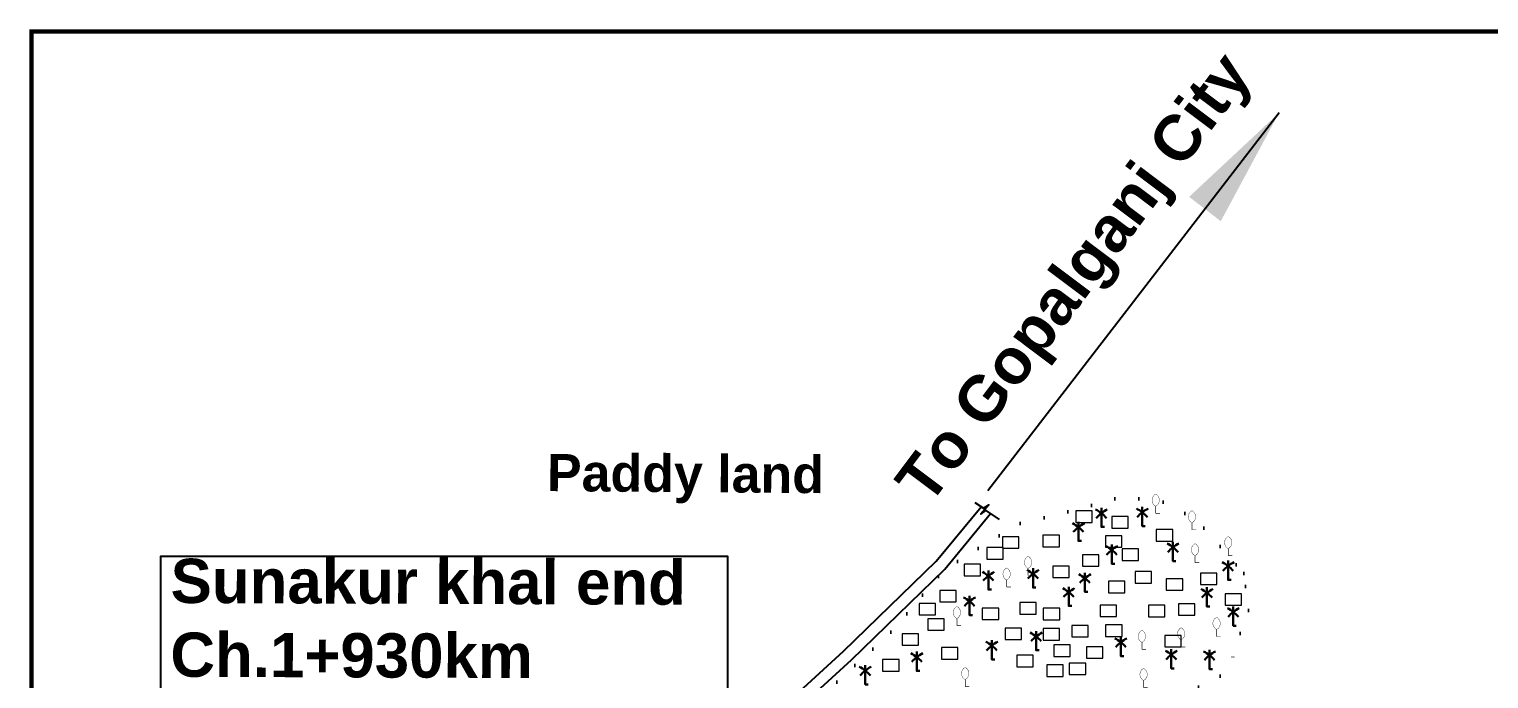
# Model space of a CAD drawing. Header units: millimetres. Extents: x 103 to 25310, y -179448 to -48.
# Drawn here: x 22732 to 23483, y -177944 to -177610 of the extents above; entities that cross this region are included whole.
import ezdxf

# ---------------------------------------------------------------- set-up
doc = ezdxf.new("R2010")
doc.units = ezdxf.units.MM
doc.header["$MEASUREMENT"] = 0
doc.linetypes.add('DOT2', pattern=[0.125, 0, -0.125])
for name, color, linetype in [('boundary', 7, 'Continuous'), ('Home Stead', 151, 'Continuous'), ('TEXT', 5, 'Continuous'), ('Trees', 77, 'Continuous')]:
    doc.layers.add(name, color=color, linetype=linetype)
doc.layers.add('HOUSE', color=144, linetype='Continuous', lineweight=18)
doc.layers.add('PUCCA ROAD', color=1, linetype='Continuous', lineweight=30)
doc.styles.get("Standard").update_dxf_attribs({"font": 'arial.ttf'})
doc.styles.add('sum', font='arialbd.ttf')
doc.dimstyles.get("Standard").update_dxf_attribs({"dimtxt": 0.18, "dimasz": 0.18, "dimexe": 0.18, "dimexo": 0.0625, "dimgap": 0.09, "dimtad": 0, "dimtih": 1, "dimtoh": 1, "dimdec": 4, "dimzin": 0, "dimdsep": 46, "dimtxsty": 'Standard', "dimblk": 'DATUMBLANK', "dimcen": 0.09, "dimadec": 0, "dimazin": 0, "dimtfac": 1, "dimtdec": 4, "dimtofl": 0, "dimtmove": 0, "dimatfit": 3, "dimfxl": 1, "dimtolj": 1, "dimtzin": 0, "dimarcsym": 0})

# ---------------------------------------------------------------- blocks, each defined once
blk = doc.blocks.new('A$C7FEE66E4')
at = {"layer": 'Trees', "linetype": 'Continuous', "const_width": 0.000142}
blk.add_lwpolyline([(0, 0.00001, 0.606435), (0, 0.00493, 0.606435)], format="xyb", close=True, dxfattribs=at)
at = {"layer": 'Trees', "linetype": 'Continuous', "const_width": 0.000252}
for points in [[(0, 0.00001), (0, -0.00287)], [(0, -0.00287), (0.00172, -0.00287)]]:
    blk.add_lwpolyline(points, dxfattribs=at)
blk = doc.blocks.new('A$C01DB3217')
at = {"layer": 'Trees', "color": 1, "lineweight": 30}
blk.add_lwpolyline([(0, 0.0028), (0, -0.00714), (0.00154, -0.00714)], dxfattribs=at)
for centre, start, end in [((-0.01201, -0.01535), 41.24911, 62.67823), ((0.01201, -0.01535), 117.32177, 138.75089)]:
    blk.add_arc(centre, 0.01949, start, end, dxfattribs=at)
blk = doc.blocks.new('_DatumBlank')
at = {"color": 0, "linetype": 'ByBlock', "lineweight": -2}
for p, q in [((0, 0.577), (-1, 0)), ((0, -0.577), (0, 0.577)), ((-1, 0), (0, -0.577))]:
    blk.add_line(p, q, dxfattribs=at)

msp = doc.modelspace()

# ---------------------------------------------------------------- linework, layer by layer
at = {"layer": 'boundary', "color": 0, "const_width": 2.35}
msp.add_lwpolyline([(22733.03, -177610.77), (25308.56, -177610.77), (25308.56, -179446.66), (22733.03, -179446.66), (22733.03, -177610.77)], dxfattribs=at)
at = {"layer": 'Home Stead', "color": 7, "linetype": 'DOT2', "lineweight": 50, "ltscale": 100, "flags": 128}
msp.add_lwpolyline([(23269.58, -178025.73), (23289.94, -178021.4), (23310.84, -178012.99), (23316, -178001.33), (23297, -177990.75), (23288.31, -177982.61), (23290.75, -177969.86), (23299.71, -177963.63), (23316, -177957.66), (23332.56, -177948.71), (23348.85, -177940.57), (23351.57, -177932.61), (23356.18, -177917.96), (23359.71, -177908.47), (23357.27, -177889.76), (23357.27, -177889.76), (23332.29, -177861.47), (23315.19, -177852.79), (23295.1, -177850.08), (23261.71, -177859.3), (23241.08, -177864.18), (23203.26, -177887.44), (23175.11, -177920.32), (23142.45, -177950.53), (23170.41, -177961.65), (23207.33, -177986.87), (23231.49, -178005.31), (23255.96, -178022.85), (23269.58, -178025.73)], dxfattribs=at)
at = {"layer": 'HOUSE'}
for points in [[(23270.62, -177863.39), (23279.06, -177863.39), (23279.06, -177857.48), (23270.62, -177857.48), (23270.62, -177863.39)], [(23289.22, -177866.27), (23297.65, -177866.27), (23297.65, -177860.36), (23289.22, -177860.36), (23289.22, -177866.27)], [(23232.94, -177876.68), (23241.38, -177876.68), (23241.38, -177870.77), (23232.94, -177870.77), (23232.94, -177876.68)], [(23253.78, -177875.88), (23262.22, -177875.88), (23262.22, -177869.97), (23253.78, -177869.97), (23253.78, -177875.88)], [(23286.01, -177876.2), (23294.45, -177876.2), (23294.45, -177870.29), (23286.01, -177870.29), (23286.01, -177876.2)], [(23312.14, -177873), (23320.58, -177873), (23320.58, -177867.09), (23312.14, -177867.09), (23312.14, -177873)], [(23224.93, -177882.29), (23233.36, -177882.29), (23233.36, -177876.38), (23224.93, -177876.38), (23224.93, -177882.29)], [(23294.51, -177882.93), (23302.94, -177882.93), (23302.94, -177877.02), (23294.51, -177877.02), (23294.51, -177882.93)], [(23213.18, -177890.81), (23221.62, -177890.81), (23221.62, -177884.9), (23213.18, -177884.9), (23213.18, -177890.81)], [(23258.91, -177891.74), (23267.35, -177891.74), (23267.35, -177885.83), (23258.91, -177885.83), (23258.91, -177891.74)], [(23274.15, -177885.97), (23282.58, -177885.97), (23282.58, -177880.06), (23274.15, -177880.06), (23274.15, -177885.97)], [(23287.45, -177899.58), (23295.89, -177899.58), (23295.89, -177893.68), (23287.45, -177893.68), (23287.45, -177899.58)], [(23301.24, -177894.62), (23309.68, -177894.62), (23309.68, -177888.71), (23301.24, -177888.71), (23301.24, -177894.62)], [(23317.27, -177898.3), (23325.71, -177898.3), (23325.71, -177892.4), (23317.27, -177892.4), (23317.27, -177898.3)], [(23334.91, -177895.42), (23343.35, -177895.42), (23343.35, -177889.51), (23334.91, -177889.51), (23334.91, -177895.42)], [(23200.72, -177904.3), (23209.15, -177904.3), (23209.15, -177898.39), (23200.72, -177898.39), (23200.72, -177904.3)], [(23347.58, -177905.99), (23356.01, -177905.99), (23356.01, -177900.09), (23347.58, -177900.09), (23347.58, -177905.99)], [(23190.09, -177910.95), (23198.53, -177910.95), (23198.53, -177905.04), (23190.09, -177905.04), (23190.09, -177910.95)], [(23222.56, -177913.36), (23231, -177913.36), (23231, -177907.45), (23222.56, -177907.45), (23222.56, -177913.36)], [(23241.83, -177910.57), (23250.27, -177910.57), (23250.27, -177904.66), (23241.83, -177904.66), (23241.83, -177910.57)], [(23253.94, -177913.5), (23262.38, -177913.5), (23262.38, -177907.59), (23253.94, -177907.59), (23253.94, -177913.5)], [(23283.25, -177911.84), (23291.69, -177911.84), (23291.69, -177905.94), (23283.25, -177905.94), (23283.25, -177911.84)], [(23308.13, -177911.92), (23316.57, -177911.92), (23316.57, -177906.01), (23308.13, -177906.01), (23308.13, -177911.92)], [(23323.53, -177911.12), (23331.96, -177911.12), (23331.96, -177905.21), (23323.53, -177905.21), (23323.53, -177911.12)], [(23194.54, -177918.92), (23202.97, -177918.92), (23202.97, -177913.01), (23194.54, -177913.01), (23194.54, -177918.92)], [(23268.6, -177922.28), (23277.03, -177922.28), (23277.03, -177916.38), (23268.6, -177916.38), (23268.6, -177922.28)], [(23286.06, -177922.03), (23294.49, -177922.03), (23294.49, -177916.12), (23286.06, -177916.12), (23286.06, -177922.03)], [(23181.28, -177926.64), (23189.71, -177926.64), (23189.71, -177920.73), (23181.28, -177920.73), (23181.28, -177926.64)], [(23234.31, -177923.65), (23242.75, -177923.65), (23242.75, -177917.75), (23234.31, -177917.75), (23234.31, -177923.65)], [(23253.81, -177923.94), (23262.25, -177923.94), (23262.25, -177918.03), (23253.81, -177918.03), (23253.81, -177923.94)], [(23316.47, -177927.45), (23324.91, -177927.45), (23324.91, -177921.55), (23316.47, -177921.55), (23316.47, -177927.45)], [(23201.54, -177933.74), (23209.98, -177933.74), (23209.98, -177927.83), (23201.54, -177927.83), (23201.54, -177933.74)], [(23259.42, -177932.34), (23267.86, -177932.34), (23267.86, -177926.44), (23259.42, -177926.44), (23259.42, -177932.34)], [(23276.11, -177933.23), (23284.55, -177933.23), (23284.55, -177927.33), (23276.11, -177927.33), (23276.11, -177933.23)], [(23171.25, -177939.92), (23179.69, -177939.92), (23179.69, -177934.01), (23171.25, -177934.01), (23171.25, -177939.92)], [(23240.28, -177937.65), (23248.72, -177937.65), (23248.72, -177931.75), (23240.28, -177931.75), (23240.28, -177937.65)], [(23255.72, -177942.66), (23264.16, -177942.66), (23264.16, -177936.75), (23255.72, -177936.75), (23255.72, -177942.66)], [(23267.34, -177941.71), (23275.78, -177941.71), (23275.78, -177935.8), (23267.34, -177935.8), (23267.34, -177941.71)]]:
    msp.add_lwpolyline(points, dxfattribs=at)
at = {"layer": 'PUCCA ROAD', "lineweight": 25}
for points in [[(22873.83, -178152.62), (22900.38, -178134.46), (23008.19, -178055), (23091.27, -177984.51), (23151.13, -177929.7), (23198.84, -177883.36), (23221.95, -177855.32)], [(23218.64, -177853.16), (23223.12, -177856.08), (23225.86, -177854.38), (23221.76, -177859.18), (23224.41, -177857.28), (23231.31, -177861.82)], [(23133.32, -177954.14), (23155.24, -177934.06), (23203.26, -177887.44), (23226.81, -177858.86)]]:
    msp.add_lwpolyline(points, dxfattribs=at)
at = {"layer": 'TEXT', "color": 7}
msp.add_lwpolyline([(22836.13, -177955.43), (22946.91, -178111.9), (22799.63, -177955.43), (22799.63, -177880.74), (22799.63, -177880.74), (22799.63, -177880.74), (23091.36, -177880.74), (23091.36, -177955.43)], close=True, dxfattribs=at)

# ---------------------------------------------------------------- block references
at = {"layer": 'Trees', "linetype": 'DOT2', "ltscale": 0.2, "xscale": 1263.135784421829, "yscale": 1263.135784421829, "zscale": 1263.135784421829}
for p in [(23311.82, -177855.06), (23330.49, -177863.59), (23349.17, -177876.85), (23332.07, -177880.55), (23246.12, -177887.07), (23235.07, -177893.05), (23209.47, -177912.87), (23343.16, -177918.47), (23304.7, -177925.13), (23324.91, -177923.82), (23213.74, -177944.22), (23305.59, -177944.73)]:
    msp.add_blockref('A$C7FEE66E4', p, dxfattribs=at)
at = {"layer": 'Trees', "ltscale": 0.1, "xscale": 996.0728210867092, "yscale": 996.0728210867092, "zscale": 996.0728210867044}
for p in [(23283.86, -177858.63), (23304.92, -177858.2), (23272.04, -177865.82), (23289.2, -177877.56), (23320.72, -177876.17), (23349.08, -177885.83), (23225.68, -177890.84), (23248.66, -177889.8), (23275.34, -177892.05), (23215.95, -177903.93), (23267.04, -177899.25), (23338.23, -177899.57), (23351.77, -177909.45), (23227.42, -177926.77), (23250.26, -177922.07), (23293.85, -177925.06), (23188.82, -177932.68), (23319.85, -177931.39), (23339.51, -177931.72), (23162.29, -177939.64)]:
    msp.add_blockref('A$C01DB3217', p, dxfattribs=at)

# ---------------------------------------------------------------- texts
at = {"layer": 'TEXT', "color": 7, "attachment_point": 1, "style": 'sum'}
for s, insert, char_height, width, rotation in [('To Gopalganj City', (23176.48, -177841.5), 23.2745, 450.5365, 53.12159), ('Paddy land ', (22998.51, -177828.14), 19.1365, 370.4364, 359.56602), ('Sunakur khal end\\PCh.1+930km', (22804.72, -177882.05), 22.7816, 440.9957, 359.79331)]:
    msp.add_mtext(s, dxfattribs=dict(at, insert=insert, char_height=char_height, width=width, rotation=rotation))

# ---------------------------------------------------------------- leaders
at = {"layer": 'TEXT', "color": 0, "lineweight": 25}
msp.add_leader([(23375.33, -177652.62), (23225.4, -177847.21)], dimstyle='Standard', override={"dimscale": 0.5, "dimasz": 125, "dimgap": 0.09, "dimtad": 0}, dxfattribs=at)

doc.saveas('drawing.dxf')
